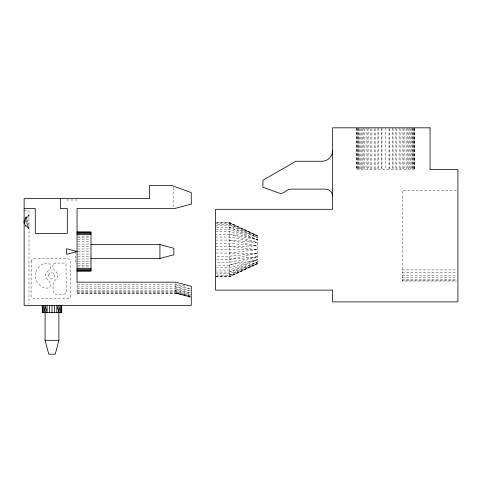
<?xml version="1.0" encoding="UTF-8"?>
<svg xmlns="http://www.w3.org/2000/svg" width="482" height="482" viewBox="0 0 482 482"><rect width="100%" height="100%" fill="white"/><g stroke="black" fill="none" stroke-linecap="round" stroke-linejoin="round"><path stroke-width="0.36" stroke-dasharray="2.41 1.81" d="M24.98 218.473L26.028 217.057L29.004 215.219M24.98 218.587L27.402 216.147L29.004 215.442M24.98 218.93L27.402 216.737L29.004 216.105M24.98 219.467L27.402 217.677L29.004 217.165M24.98 220.166L29.004 218.539M216.304 276.656L229.498 276.656L257.352 263.383L229.498 275.089L215.568 275.089M229.498 275.089L257.352 261.967L229.498 272.047L215.568 272.047M215.568 276.855L229.498 276.855L257.352 263.865L257.352 235.523L229.498 222.539L215.568 222.539M229.498 276.656L257.352 263.865M257.352 263.383L229.498 276.065L215.568 276.065M229.498 272.047L257.352 259.714L229.498 265.124L215.568 265.124M257.352 261.967L229.498 273.74L216.304 273.74M24.98 220.985L29.004 220.141M229.498 265.124L257.352 256.779L229.498 259.322L216.304 259.322M229.498 259.322L257.352 253.363L215.568 252.966M257.352 256.779L229.498 262.316L215.568 262.316M229.498 252.966L257.352 249.694L229.498 246.423L215.568 246.423M257.352 253.363L229.498 256.195L216.304 256.195M229.498 246.423L257.352 246.025L229.498 240.066L215.568 240.066M456.394 190.504L402.193 190.504L402.193 281.03L456.394 281.03M66.606 199.994L77.054 199.994M24.13 210.718L29.004 210.718L29.004 303.919M24.98 221.859L29.004 221.859M215.568 222.732L229.498 222.732L257.352 235.523M215.568 223.329L229.498 223.329L257.352 236.011L229.498 224.305L215.568 224.305M215.568 225.648L229.498 225.648L257.352 237.421L229.498 227.347L215.568 227.347M215.568 229.366L229.498 229.366L257.352 239.675L229.498 234.27L215.568 234.27M215.568 231.685L229.498 231.685L257.352 239.675L229.498 227.347M77.789 236.053L90.248 236.053M215.568 237.072L229.498 237.072L257.352 242.609L229.498 240.066M77.789 237.74L90.248 237.74M77.789 239.656L90.248 239.656M77.789 241.777L90.248 241.777M215.568 243.193L229.498 243.193L257.352 246.025M77.789 244.061L90.248 244.061M77.789 246.477L90.248 246.477M77.789 248.977L90.984 248.977M216.304 249.694L257.352 249.694M77.789 251.526L90.248 251.526M77.789 254.068L90.984 254.068M77.789 256.569L90.984 256.569M77.789 258.985L90.984 258.985M77.789 261.274L90.984 261.274M77.789 263.395L90.984 263.395M77.789 265.311L90.248 265.311M77.789 266.992L90.248 266.992M216.304 267.703L229.498 267.703L257.352 259.714L229.498 270.022L215.568 270.022M402.193 269.89L456.394 269.89M402.193 272.77L456.394 272.77M402.193 275.457L456.394 275.457M402.193 277.765L456.394 277.765M402.193 279.536L456.394 279.536M402.193 280.651L456.394 280.651M77.054 284.681L175.665 284.681L185.317 285.712M77.054 286.911L175.665 286.911L190.511 288.772M77.054 288.826L175.665 288.826L190.511 290.989M77.054 290.423L175.665 290.423L190.511 292.893M77.054 291.676L175.665 291.676L190.547 294.478M77.054 292.58L175.665 292.58L190.547 295.707L175.665 291.676M77.054 293.122L175.665 293.122L190.547 296.593L175.665 292.58M29.004 223.582L24.98 222.738M29.004 225.184L24.98 223.552M175.665 293.122L190.547 297.111L175.665 293.303L77.054 293.303L77.054 282.163M190.547 297.292L175.665 293.303L175.665 282.163M175.665 284.681L190.547 288.676M175.665 286.911L190.547 290.911M175.665 288.826L190.547 292.827M175.665 290.423L190.547 294.418M229.498 234.27L257.352 242.609M29.004 226.558L27.402 226.04L24.98 224.257M29.004 227.612L27.402 226.98L24.98 224.793M29.004 228.275L27.402 227.57L24.98 225.13M24.98 225.245L26.028 226.667L29.004 228.504M229.498 224.305L257.352 237.421M229.498 222.732L257.352 236.011M414.725 127.832L414.725 169.616L356.234 169.616L356.234 127.832M414.514 128.58L414.514 169.616M414.478 128.58L414.478 169.616M413.875 127.832L413.875 169.616M413.731 128.58L413.731 169.616M412.827 127.832L412.827 169.616M412.502 128.58L412.502 169.616M411.375 127.832L411.375 169.616M410.809 128.58L410.809 169.616M409.549 127.832L409.549 169.616M408.682 128.58L408.682 169.616M407.368 127.832L407.368 169.616M406.157 128.58L406.157 169.616M404.874 127.832L404.874 169.616M403.283 128.58L403.283 169.616M402.096 127.832L402.096 169.616M400.102 128.58L400.102 169.616M399.072 127.832L399.072 169.616M396.674 128.58L396.674 169.616M395.849 127.832L395.849 169.616M393.047 128.58L393.047 169.616M392.481 127.832L392.481 169.616M389.299 128.58L389.299 169.616M389.004 128.58L389.004 169.616M385.479 127.832L385.479 169.616M381.955 127.832L381.955 169.616M381.66 128.58L381.66 169.616M378.478 127.832L378.478 169.616M377.912 128.58L377.912 169.616M375.11 128.58L375.11 169.616M374.285 128.58L374.285 169.616M371.887 128.58L371.887 169.616M370.857 128.58L370.857 169.616M368.869 127.832L368.869 169.616M367.676 128.58L367.676 169.616M366.085 127.832L366.085 169.616M364.802 128.58L364.802 169.616M363.591 127.832L363.591 169.616M362.277 128.58L362.277 169.616M361.41 128.58L361.41 169.616M360.15 128.58L360.15 169.616M359.584 128.58L359.584 169.616M358.457 128.58L358.457 169.616M358.132 127.832L358.132 169.616M357.228 128.58L357.228 169.616M357.084 127.832L357.084 169.616M356.445 127.832L356.481 169.616M229.498 222.539L229.498 276.855M173.152 187.516L173.152 206.947M75.662 251.526L75.662 261.967M27.402 215.948L27.402 227.775M26.028 217.057L26.028 226.667M31.191 260.834L31.095 295.671L31.914 297.641L33.885 298.46L67.998 298.46L69.968 297.641L70.788 295.671L70.788 261.557L69.968 259.581L67.998 258.768L33.885 258.768L32.487 259.141L31.191 260.834M35.795 272.396C33.119 280.211 41.548 290.483 49.598 287.621C52.725 283.103 47.718 280.506 45.862 277.319C43.735 270.782 53.279 270.878 49.929 264.112C44.814 260.419 36.969 267.155 35.795 272.396M48.754 274.867C47.604 278.578 53.725 280.223 54.587 276.433C55.737 272.722 49.616 271.083 48.754 274.867M53.201 264.618C51.098 269.92 56.093 270.083 57.479 273.981C59.262 278.283 54.346 279.94 53.128 282.97L53.128 292.068L53.743 293.544L55.219 294.159L64.172 294.159L65.654 293.544L66.263 292.068L65.986 264.112L64.172 263.07L55.219 263.07L53.743 263.678L53.201 264.618"/><path stroke-width="0.72" d="M24.323 221.859L24.323 220.111L24.323 223.612L24.323 220.172M60.431 305.419L60.431 312.384L58.876 305.419L58.888 340.316L55.219 354.168L48.754 354.168L45.085 340.316L45.091 305.419L47.109 312.384L47.109 305.419M332.556 150.812C332.592 156.403 327.7 161.295 322.115 161.259L295.828 161.259L262.925 180.256L262.925 187.221L278.451 192.872C283.422 195.258 286.188 189.04 290.779 189.113L325.591 189.113C329.32 189.089 332.58 192.348 332.556 196.078M24.323 223.552L24.323 220.346M24.323 223.377L24.323 220.623M24.323 223.1L24.323 220.985M24.323 222.732L24.323 221.407M90.984 258.491L159.922 258.491L173.845 254.755L173.845 248.29L159.922 244.561L90.984 244.561M24.13 208.441L35.27 208.441L35.27 233.421L67.305 233.421L67.305 208.441L60.34 208.441L60.34 198.602M77.054 232.029L90.984 232.029L90.984 271.023L77.054 271.023M77.054 232.191L90.984 232.191M77.054 232.692L90.984 232.692M77.054 233.511L90.984 233.511M77.054 234.638L90.984 234.638M77.054 268.408L90.984 268.408M77.054 269.54L90.984 269.54M77.054 270.36L90.984 270.36M77.054 270.854L90.984 270.854M45.085 340.316L58.888 340.316M24.1 221.859L24.323 222.31M58.882 312.384L56.858 305.419L56.858 312.384M45.085 312.384L43.543 305.419L43.543 312.384M159.922 244.561L159.922 258.491M61.732 305.419L61.732 312.384L42.235 312.384L42.235 305.419M61.401 305.419L61.401 312.384M54.508 305.419L54.508 312.384M51.984 305.419L51.984 312.384M49.459 305.419L49.459 312.384M42.567 305.419L42.567 312.384M191.258 204.103L175.056 208.441L77.054 208.441L77.054 282.163L175.665 282.163L191.258 286.344L191.258 305.419L24.13 305.419L24.13 198.602L149.474 198.602L149.474 185.648L172.122 185.648L191.258 192.613L191.258 204.103M77.054 251.526L66.606 254.321L66.606 248.724L77.054 251.526M430.046 127.832L332.556 127.832L332.556 209.309L215.568 209.309L215.568 290.086L332.556 290.086L332.556 301.919L457.9 301.919L457.9 169.616L430.046 169.616L430.046 127.832"/></g></svg>
